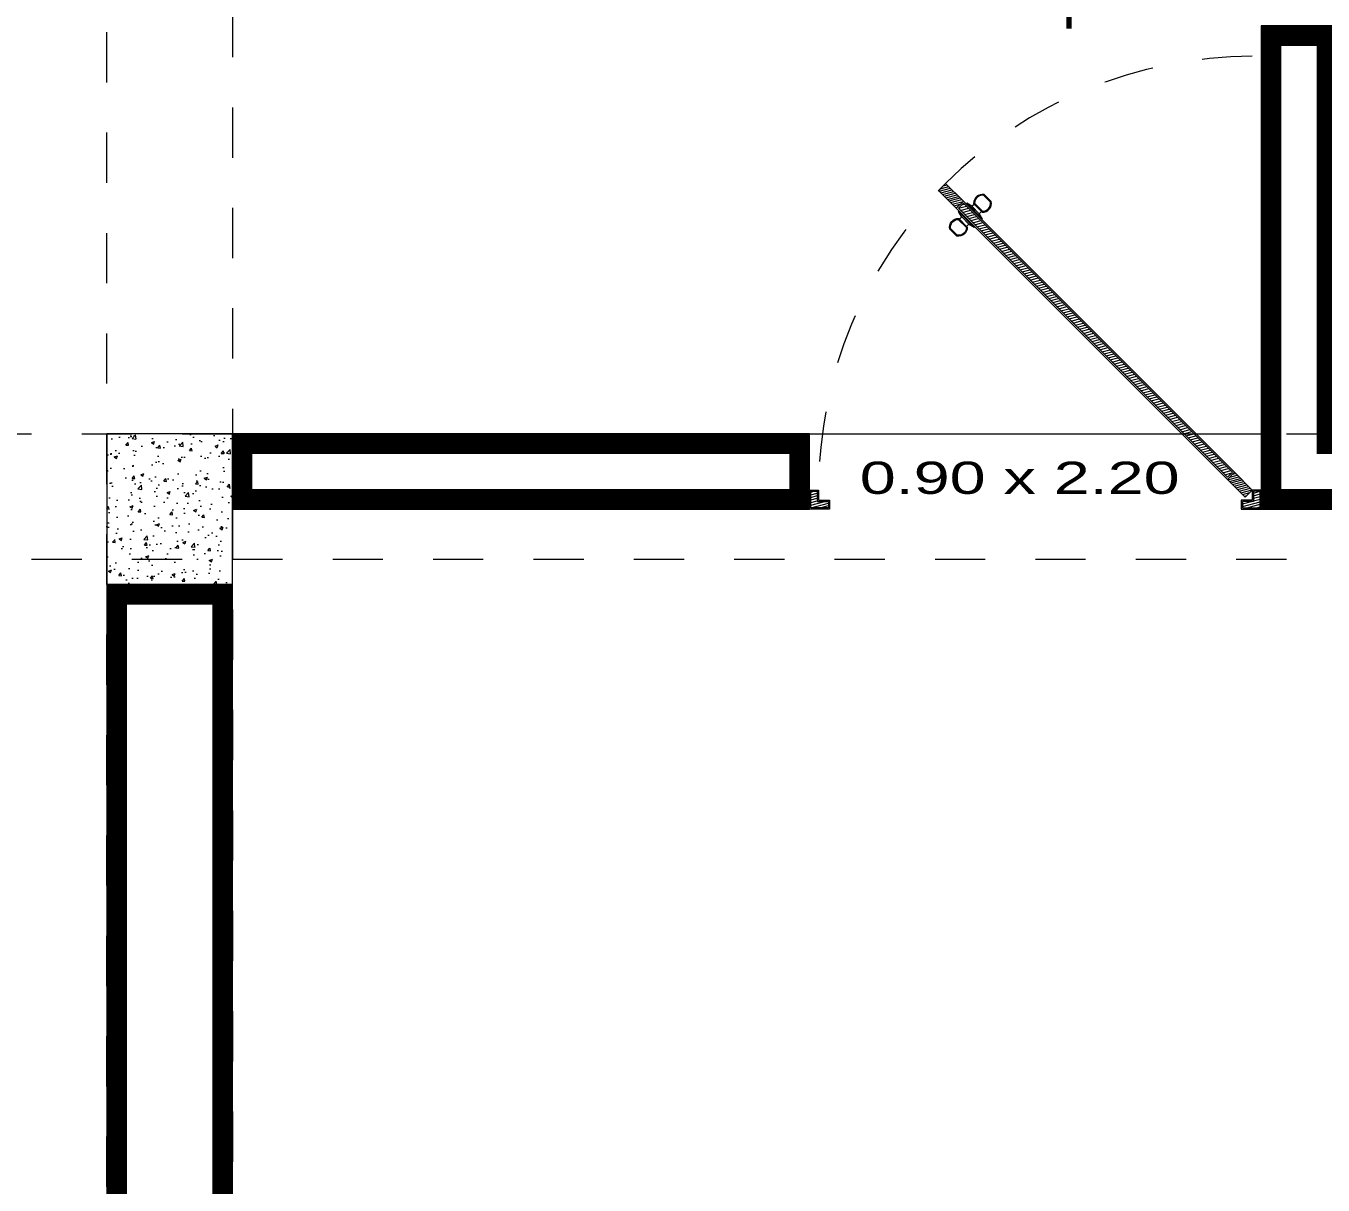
# Model space of a CAD drawing. Header units: millimetres. Extents: x 1555 to 3397, y 790 to 1592.
# Drawn here: x 1648.166 to 1650.751, y 807.337 to 809.646 of the extents above; entities that cross this region are included whole.
import ezdxf
from ezdxf.enums import TextEntityAlignment as Align

# ---------------------------------------------------------------- set-up
doc = ezdxf.new("R2010")
doc.units = ezdxf.units.MM
doc.linetypes.add('HIDDEN2', pattern=[4.7625, 3.175, -1.5875])
for name, color, linetype, lineweight in [('0-Columna', 253, 'Continuous', 13), ('0-Hach de Muro Alto', 145, 'Continuous', 5), ('0-Muro Alto', 145, 'Continuous', 5), ('PUERTAS', 57, 'Continuous', 9), ('TEXT2', 7, 'Continuous', 9), ('TEXTURAS ACHURADOS', 47, 'Continuous', 5)]:
    doc.layers.add(name, color=color, linetype=linetype, lineweight=lineweight)
for name, color, linetype, lineweight, true_color in [('1 numeracion puertas ventanas', 7, 'Continuous', 9, 0x504a45), ('ESCALERA', 7, 'Continuous', 9, 0xb55e94), ('PROYECCION DE VIGA', 7, 'HIDDEN2', 9, 0xd4bc9d), ('RELLENO DE MURO CORTE', 7, 'Continuous', 5, 0x5b605f)]:
    doc.layers.add(name, color=color, linetype=linetype, lineweight=lineweight, true_color=true_color)
doc.styles.add('TEXTO-AMBIENTES', font='GOTHIC.TTF', dxfattribs={"width": 1.5, "height": 0.125})

# ---------------------------------------------------------------- blocks, each defined once
blk = doc.blocks.new('A$C4689712F')
at = {"layer": 'RELLENO DE MURO CORTE'}
h = blk.add_hatch(dxfattribs=at)
h.set_pattern_fill('_USER', color=256, scale=0.004, angle=195, style=0, pattern_type=0)
h.set_pattern_definition([(195, (-171.6748232, -35.353283), (0.00103527618, -0.003863703305), [])])
h.paths.add_polyline_path([(0.4187, 0.0546), (0.4045, 0.0404), (0.4399, 0.0051), (0.454, 0.0192)])
edge = h.paths.add_edge_path()
edge.add_arc((0.454, 0.0192), 0.864, 135.6632, 136.3264)
edge.add_line((-0.1709, 0.6158), (-0.1357, 0.5806))
edge.add_line((-0.1357, 0.5806), (-0.1215, 0.5948))
edge.add_line((-0.1215, 0.5948), (-0.1569, 0.6301))
edge.add_line((-0.1569, 0.6301), (-0.164, 0.623))
h = blk.add_hatch(dxfattribs=at)
h.set_pattern_fill('_USER', color=256, scale=0.005, angle=195, style=0, pattern_type=0)
h.set_pattern_definition([(195, (-171.674823, -35.353283), (0.00129409523, -0.00482962913), [])])
h.paths.add_polyline_path([(-0.1215, 0.5905), (-0.1314, 0.5806), (0.4045, 0.0447), (0.4144, 0.0546)])
h = blk.add_hatch(dxfattribs=at)
h.set_pattern_fill('_USER', color=256, scale=0.005, angle=195, style=0, pattern_type=0)
h.set_pattern_definition([(195, (-171.667752, -35.346212), (0.00129409523, -0.00482962913), [])])
h.paths.add_polyline_path([(0.4695, 0.0167), (0.4565, 0.0167), (0.4565, -0.0033), (0.4345, -0.0033), (0.4345, -0.0163), (0.4695, -0.0163)])
h.paths.add_polyline_path([(-0.4255, 0.0167), (-0.4125, 0.0167), (-0.4125, -0.0033), (-0.3905, -0.0033), (-0.3905, -0.0163), (-0.4255, -0.0163)])
at = {"layer": 'PUERTAS', "linetype": 'HIDDEN2', "ltscale": 0.012}
blk.add_lwpolyline([(0.454, 0.8832, 0.414214), (-0.41, 0.0192), (-0.41, -0.0008), (-0.41, -0.0008)], format="xyb", dxfattribs=at)
at = {"layer": 'PUERTAS'}
for points in [[(-0.1215, 0.5948), (-0.1357, 0.5806), (0.4045, 0.0404), (0.4187, 0.0546)], [(-0.1001, 0.5425), (-0.1314, 0.5738), (-0.1301, 0.5751), (-0.0988, 0.5438)], [(-0.1254, 0.5641), (-0.1314, 0.5738), (-0.1001, 0.5425), (-0.1098, 0.5485)], [(-0.0834, 0.5591), (-0.1147, 0.5904), (-0.116, 0.5892), (-0.0847, 0.5579)], [(-0.105, 0.5845), (-0.1147, 0.5904), (-0.0834, 0.5591), (-0.0894, 0.5689)], [(-0.0853, 0.5742), (-0.0997, 0.5886), (-0.1044, 0.5839), (-0.09, 0.5695)], [(-0.1151, 0.5444), (-0.1295, 0.5588), (-0.1248, 0.5635), (-0.1104, 0.5491)], [(-0.428, 0.0192), (-0.41, 0.0192), (-0.41, -0.0008), (-0.388, -0.0008), (-0.388, -0.0188), (-0.428, -0.0188)], [(0.472, 0.0192), (0.454, 0.0192), (0.454, -0.0008), (0.432, -0.0008), (0.432, -0.0188), (0.472, -0.0188)]]:
    blk.add_lwpolyline(points, close=True, dxfattribs=at)
for points in [[(-0.0801, 0.6078, 0.478386), (-0.1011, 0.59), (-0.0839, 0.5727, 0.478386), (-0.066, 0.5938)], [(-0.1487, 0.5392, -0.478386), (-0.1309, 0.5602), (-0.1137, 0.543, -0.478386), (-0.1347, 0.5251)]]:
    blk.add_lwpolyline(points, format="xyb", close=True, dxfattribs=at)
at = {"layer": 'RELLENO DE MURO CORTE'}
for points in [[(-0.1569, 0.6301), (-0.164, 0.623, 0.002894), (-0.1709, 0.6158), (-0.1357, 0.5806), (-0.1215, 0.5948)], [(-0.081, 0.6062, 0.455015), (-0.0993, 0.5907), (-0.0831, 0.5745, 0.455015), (-0.0677, 0.5929)], [(-0.1471, 0.54, -0.455015), (-0.1316, 0.5584), (-0.1154, 0.5422, -0.455015), (-0.1338, 0.5268)]]:
    blk.add_lwpolyline(points, format="xyb", close=True, dxfattribs=at)
for points in [[(-0.1215, 0.5905), (-0.1314, 0.5806), (0.4045, 0.0447), (0.4144, 0.0546)], [(0.4187, 0.0546), (0.4045, 0.0404), (0.4399, 0.0051), (0.454, 0.0192)], [(-0.4255, 0.0167), (-0.4125, 0.0167), (-0.4125, -0.0033), (-0.3905, -0.0033), (-0.3905, -0.0163), (-0.4255, -0.0163)], [(0.4695, 0.0167), (0.4565, 0.0167), (0.4565, -0.0033), (0.4345, -0.0033), (0.4345, -0.0163), (0.4695, -0.0163)]]:
    blk.add_lwpolyline(points, close=True, dxfattribs=at)

msp = doc.modelspace()

# ---------------------------------------------------------------- hatches: boundary and pattern name
at = {"layer": 'TEXTURAS ACHURADOS'}
h = msp.add_hatch(dxfattribs=at)
h.set_pattern_fill('CONCRET3', color=256, scale=0.00882, angle=360, pattern_type=2)
h.set_pattern_definition([(50, (1694.142366, 776.934366), (0.06326235, -0.00553474), [0.006615, -0.072765]), (355, (1694.142366, 776.934366), (-0.01223787, 0.066343346), [0.005292, -0.058212]), (100.4514, (1694.14764, 776.933904), (0.05102453, 0.06080857), [0.005621885, -0.061840734]), (46.1842, (1694.142366, 776.952006), (0.09413066, -0.01459878), [0.0099225, -0.1091475]), (96.6356, (1694.15021, 776.95079), (0.08243725, 0.0859172), [0.00843283, -0.09276109]), (351.1842, (1694.14237, 776.95201), (0.08243718, 0.08591726), [0.007938, -0.087318]), (21, (1694.151186, 776.947596), (0.0526472, -0.035510986), [0.006615, -0.072765]), (326, (1694.151186, 776.947596), (0.02146041, 0.063958234), [0.005292, -0.058212]), (71.4514, (1694.155573, 776.944636), (0.074107636, 0.02844719), [0.005621885, -0.061840734]), (37.5, (1694.142366, 776.934366), (0.001072499, 0.029361238), [0, -0.0575064, 0, -0.059094, 0, -0.0584325]), (7.5, (1694.142366, 776.934366), (0.023202733, 0.034787113), [0, -0.0336924, 0, -0.0561834, 0, -0.0222705]), (327.5, (1694.122697, 776.934366), (0.047083139, -0.00198934), [0, -0.02205, 0, -0.068796, 0, -0.091287]), (317.5, (1694.113877, 776.934366), (0.05143702, 0.00882926), [0, -0.028665, 0, -0.0456876, 0, -0.064827])])
h.paths.add_polyline_path([(1648.32765, 808.83322), (1648.57765, 808.83322), (1648.57765, 808.53322), (1648.32765, 808.53322)])

# ---------------------------------------------------------------- linework, layer by layer
at = {"layer": '0-Columna'}
msp.add_lwpolyline([(1648.57765, 808.83322), (1648.32765, 808.83322), (1648.32765, 808.53322), (1648.57765, 808.53322)], close=True, dxfattribs=at)
at = {"layer": '0-Hach de Muro Alto', "const_width": 0.04}
for points in [[(1651.30765, 808.81322), (1650.75765, 808.81322), (1650.75765, 809.62572), (1650.64765, 809.62572), (1650.64765, 808.70322), (1651.30765, 808.70322), (1651.30765, 808.72122)], [(1649.70765, 808.81322), (1648.59765, 808.81322), (1648.59765, 808.70322), (1649.70765, 808.70322)], [(1648.55765, 808.51322), (1648.34765, 808.51322), (1648.34765, 805.00322), (1648.55765, 805.00322)]]:
    msp.add_lwpolyline(points, close=True, dxfattribs=at)
at = {"layer": '0-Muro Alto'}
for points in [[(1651.32765, 808.83322), (1650.77765, 808.83322), (1650.77765, 809.64572), (1650.62765, 809.64572), (1650.62765, 808.68322), (1650.62765, 808.68322), (1651.32765, 808.68322), (1651.32765, 808.72122)], [(1649.72765, 808.83322), (1648.57765, 808.83322), (1648.57765, 808.68322), (1649.72765, 808.68322)], [(1648.57765, 808.53322), (1648.32765, 808.53322), (1648.32765, 804.98322), (1648.57765, 804.98322)]]:
    msp.add_lwpolyline(points, close=True, dxfattribs=at)
at = {"layer": '1 numeracion puertas ventanas', "linetype": 'Continuous', "const_width": 0.0108}
msp.add_lwpolyline([(1650.24447, 809.64024), (1650.24447, 810.02615)], dxfattribs=at)
at = {"layer": 'ESCALERA'}
msp.add_line((1649.72765, 808.83322), (1650.62765, 808.83322), dxfattribs=at)
at = {"layer": 'PROYECCION DE VIGA', "linetype": 'HIDDEN2', "ltscale": 0.03}
for points in [[(1648.32765, 811.88322), (1648.57765, 811.88322), (1648.57765, 800.33322), (1648.32765, 800.33322)], [(1643.27765, 808.83322), (1652.27765, 808.83322), (1652.27765, 808.58322), (1643.27765, 808.58322)]]:
    msp.add_lwpolyline(points, close=True, dxfattribs=at)

# ---------------------------------------------------------------- block references
at = {"layer": 'PUERTAS', "lineweight": -3}
msp.add_blockref('A$C4689712F', (1650.15563, 808.702), dxfattribs=at)

# ---------------------------------------------------------------- texts
at = {"layer": 'TEXT2', "style": 'TEXTO-AMBIENTES', "width": 1.5}
msp.add_text('0.90 x 2.20', height=0.064189, dxfattribs=at).set_placement((1650.14628, 808.74571), align=Align.MIDDLE_CENTER)

doc.saveas('drawing.dxf')
